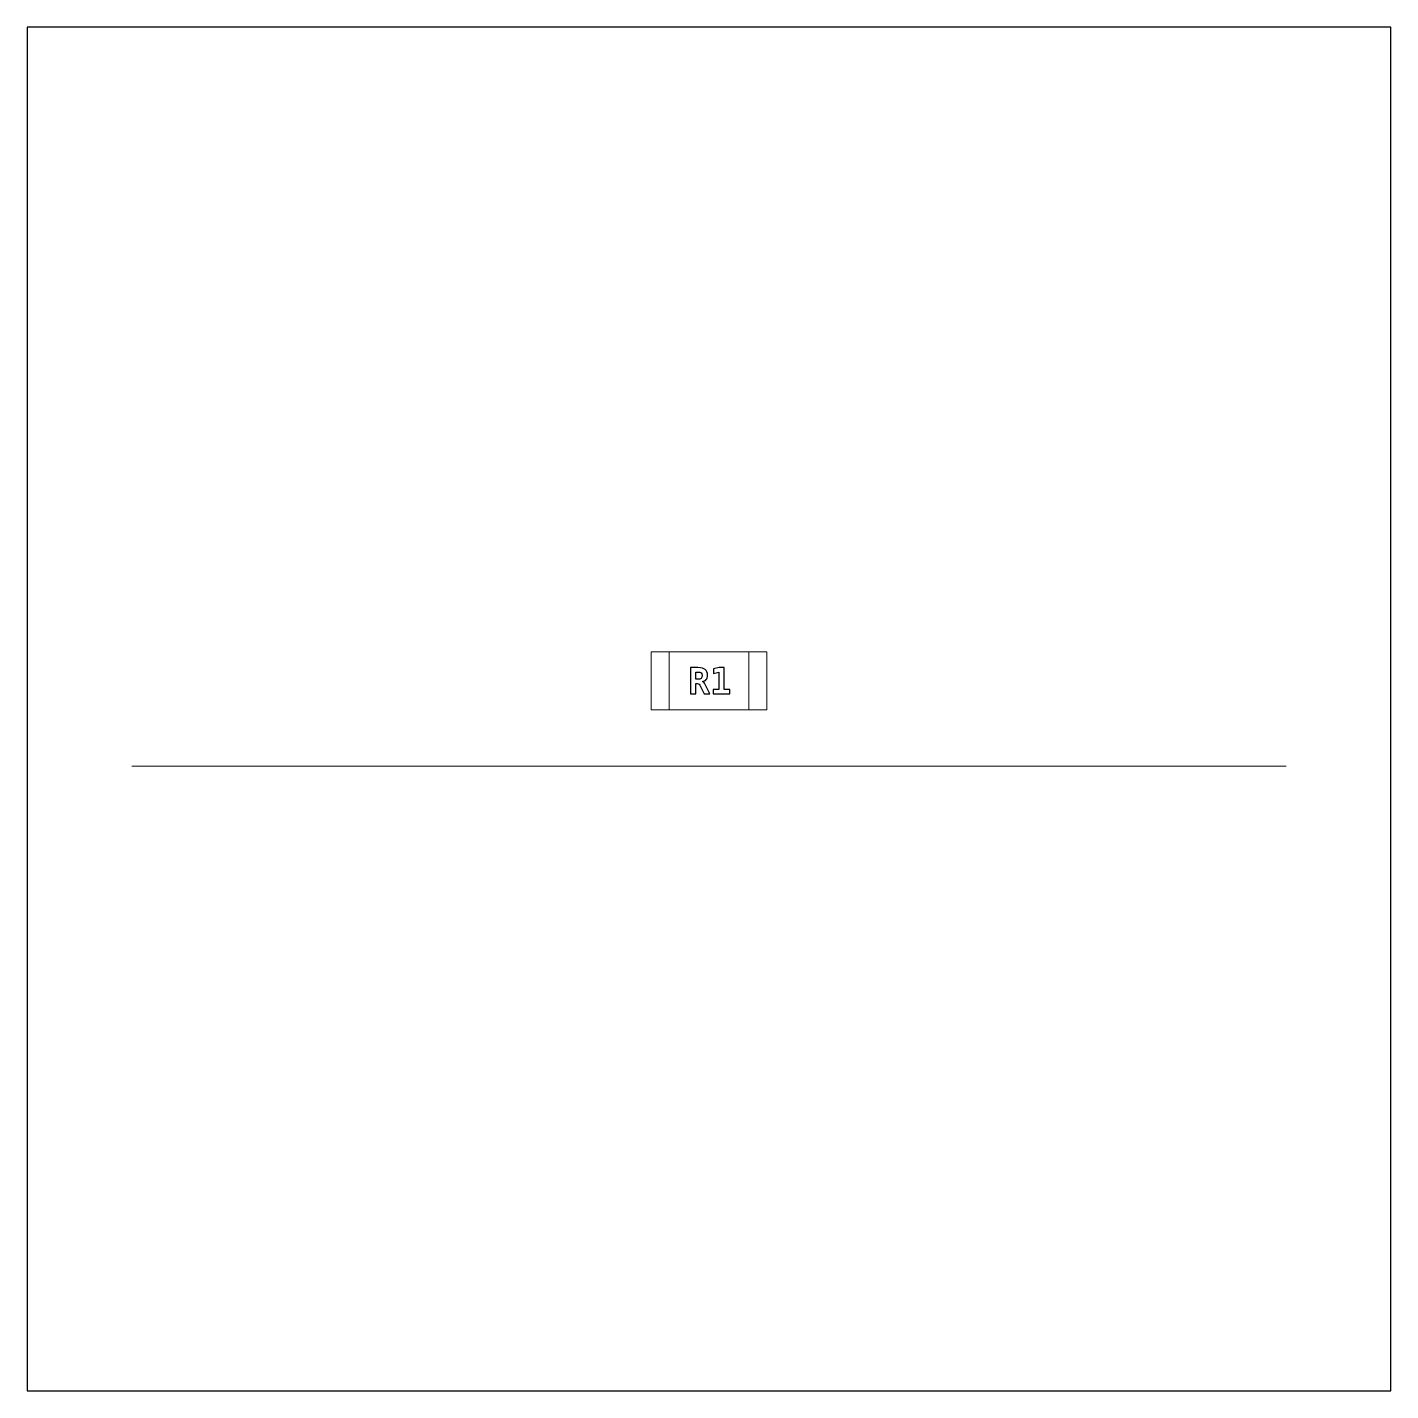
# Model space of a CAD drawing. Header units: centimetres. Extents: x -11.1 to -9.9, y -15.45 to -14.25.
import ezdxf

# ---------------------------------------------------------------- set-up
doc = ezdxf.new("R2010")
doc.units = ezdxf.units.CM
doc.header["$MEASUREMENT"] = 0
doc.layers.add('Layer 1', color=7, linetype='Continuous')

msp = doc.modelspace()

# ---------------------------------------------------------------- linework, layer by layer
at = {"layer": 'Layer 1', "color": 7}
msp.add_lwpolyline([(-11.1, -15.45), (-9.9, -15.45), (-9.9, -14.25), (-11.1, -14.25), (-11.1, -15.45)], close=True, dxfattribs=at)
at = {"layer": 'Layer 1', "color": 7, "lineweight": 9}
for points in [[(-10.55083, -14.85059), (-10.44923, -14.85059), (-10.44923, -14.79979), (-10.55083, -14.79979), (-10.55083, -14.85059)], [(-10.53502, -14.85059), (-10.46502, -14.85059), (-10.46502, -14.79979), (-10.53502, -14.79979), (-10.53502, -14.85059)]]:
    msp.add_lwpolyline(points, close=True, dxfattribs=at)
at = {"layer": 'Layer 1', "color": 250}
for points, knots in [([(-10.50585, -14.82584), (-10.5054, -14.82593), (-10.505, -14.82615), (-10.50467, -14.82649), (-10.50467, -14.82649), (-10.50433, -14.82682), (-10.50392, -14.82748), (-10.50343, -14.82845), (-10.50343, -14.82845), (-10.50343, -14.82845), (-10.49924, -14.83677), (-10.49924, -14.83677), (-10.49924, -14.83677), (-10.49924, -14.83677), (-10.50427, -14.83677), (-10.50427, -14.83677), (-10.50427, -14.83677), (-10.50427, -14.83677), (-10.50706, -14.83093), (-10.50706, -14.83093), (-10.50706, -14.83093), (-10.50714, -14.83076), (-10.50725, -14.83054), (-10.50739, -14.83025), (-10.50739, -14.83025), (-10.5082, -14.8285), (-10.50916, -14.82763), (-10.51027, -14.82763), (-10.51027, -14.82763), (-10.51027, -14.82763), (-10.51172, -14.82763), (-10.51172, -14.82763), (-10.51172, -14.82763), (-10.51172, -14.82763), (-10.51172, -14.83677), (-10.51172, -14.83677), (-10.51172, -14.83677), (-10.51172, -14.83677), (-10.5163, -14.83677), (-10.5163, -14.83677), (-10.5163, -14.83677), (-10.5163, -14.83677), (-10.5163, -14.81362), (-10.5163, -14.81362), (-10.5163, -14.81362), (-10.5163, -14.81362), (-10.50969, -14.81362), (-10.50969, -14.81362), (-10.50969, -14.81362), (-10.50672, -14.81362), (-10.50458, -14.81415), (-10.50328, -14.81521), (-10.50328, -14.81521), (-10.50199, -14.81626), (-10.50134, -14.81797), (-10.50134, -14.82036), (-10.50134, -14.82036), (-10.50134, -14.82194), (-10.50172, -14.82321), (-10.5025, -14.82415), (-10.5025, -14.82415), (-10.50327, -14.82509), (-10.50439, -14.82566), (-10.50585, -14.82584)], [0, 0, 0, 0, 0.0625, 0.0625, 0.0625, 0.0625, 0.125, 0.125, 0.125, 0.125, 0.1875, 0.1875, 0.1875, 0.1875, 0.25, 0.25, 0.25, 0.25, 0.3125, 0.3125, 0.3125, 0.3125, 0.375, 0.375, 0.375, 0.375, 0.4375, 0.4375, 0.4375, 0.4375, 0.5, 0.5, 0.5, 0.5, 0.5625, 0.5625, 0.5625, 0.5625, 0.625, 0.625, 0.625, 0.625, 0.6875, 0.6875, 0.6875, 0.6875, 0.75, 0.75, 0.75, 0.75, 0.8125, 0.8125, 0.8125, 0.8125, 0.875, 0.875, 0.875, 0.875, 0.9375, 0.9375, 0.9375, 0.9375, 1, 1, 1, 1]), ([(-10.51172, -14.81747), (-10.51172, -14.81747), (-10.51172, -14.82378), (-10.51172, -14.82378), (-10.51172, -14.82378), (-10.51172, -14.82378), (-10.50957, -14.82378), (-10.50957, -14.82378), (-10.50957, -14.82378), (-10.50832, -14.82378), (-10.50742, -14.82354), (-10.50688, -14.82304), (-10.50688, -14.82304), (-10.50634, -14.82255), (-10.50607, -14.82174), (-10.50607, -14.82062), (-10.50607, -14.82062), (-10.50607, -14.81949), (-10.50634, -14.81868), (-10.50687, -14.8182), (-10.50687, -14.8182), (-10.50741, -14.81771), (-10.50831, -14.81747), (-10.50957, -14.81747), (-10.50957, -14.81747), (-10.50957, -14.81747), (-10.51172, -14.81747), (-10.51172, -14.81747)], [0, 0, 0, 0, 0.1428571, 0.1428571, 0.1428571, 0.1428571, 0.2857143, 0.2857143, 0.2857143, 0.2857143, 0.4285714, 0.4285714, 0.4285714, 0.4285714, 0.5714286, 0.5714286, 0.5714286, 0.5714286, 0.7142857, 0.7142857, 0.7142857, 0.7142857, 0.8571429, 0.8571429, 0.8571429, 0.8571429, 1, 1, 1, 1]), ([(-10.49633, -14.83274), (-10.49633, -14.83274), (-10.49122, -14.83274), (-10.49122, -14.83274), (-10.49122, -14.83274), (-10.49122, -14.83274), (-10.49122, -14.81771), (-10.49122, -14.81771), (-10.49122, -14.81771), (-10.49122, -14.81771), (-10.49597, -14.81889), (-10.49597, -14.81889), (-10.49597, -14.81889), (-10.49597, -14.81889), (-10.49597, -14.81477), (-10.49597, -14.81477), (-10.49597, -14.81477), (-10.49597, -14.81477), (-10.49119, -14.81362), (-10.49119, -14.81362), (-10.49119, -14.81362), (-10.49119, -14.81362), (-10.48677, -14.81362), (-10.48677, -14.81362), (-10.48677, -14.81362), (-10.48677, -14.81362), (-10.48677, -14.83274), (-10.48677, -14.83274), (-10.48677, -14.83274), (-10.48677, -14.83274), (-10.48165, -14.83274), (-10.48165, -14.83274), (-10.48165, -14.83274), (-10.48165, -14.83274), (-10.48165, -14.83677), (-10.48165, -14.83677), (-10.48165, -14.83677), (-10.48165, -14.83677), (-10.49633, -14.83677), (-10.49633, -14.83677), (-10.49633, -14.83677), (-10.49633, -14.83677), (-10.49633, -14.83274), (-10.49633, -14.83274)], [0, 0, 0, 0, 0.0909091, 0.0909091, 0.0909091, 0.0909091, 0.1818182, 0.1818182, 0.1818182, 0.1818182, 0.2727273, 0.2727273, 0.2727273, 0.2727273, 0.3636364, 0.3636364, 0.3636364, 0.3636364, 0.4545455, 0.4545455, 0.4545455, 0.4545455, 0.5454545, 0.5454545, 0.5454545, 0.5454545, 0.6363636, 0.6363636, 0.6363636, 0.6363636, 0.7272727, 0.7272727, 0.7272727, 0.7272727, 0.8181818, 0.8181818, 0.8181818, 0.8181818, 0.9090909, 0.9090909, 0.9090909, 0.9090909, 1, 1, 1, 1])]:
    msp.add_open_spline(points, degree=3, knots=knots, dxfattribs=at)
at = {"layer": 'Layer 1', "color": 250, "lineweight": 9}
msp.add_open_spline([(-11.008, -14.90019), (-11.008, -14.90019), (-9.992, -14.90019), (-9.992, -14.90019)], degree=3, dxfattribs=at)

doc.saveas('drawing.dxf')
